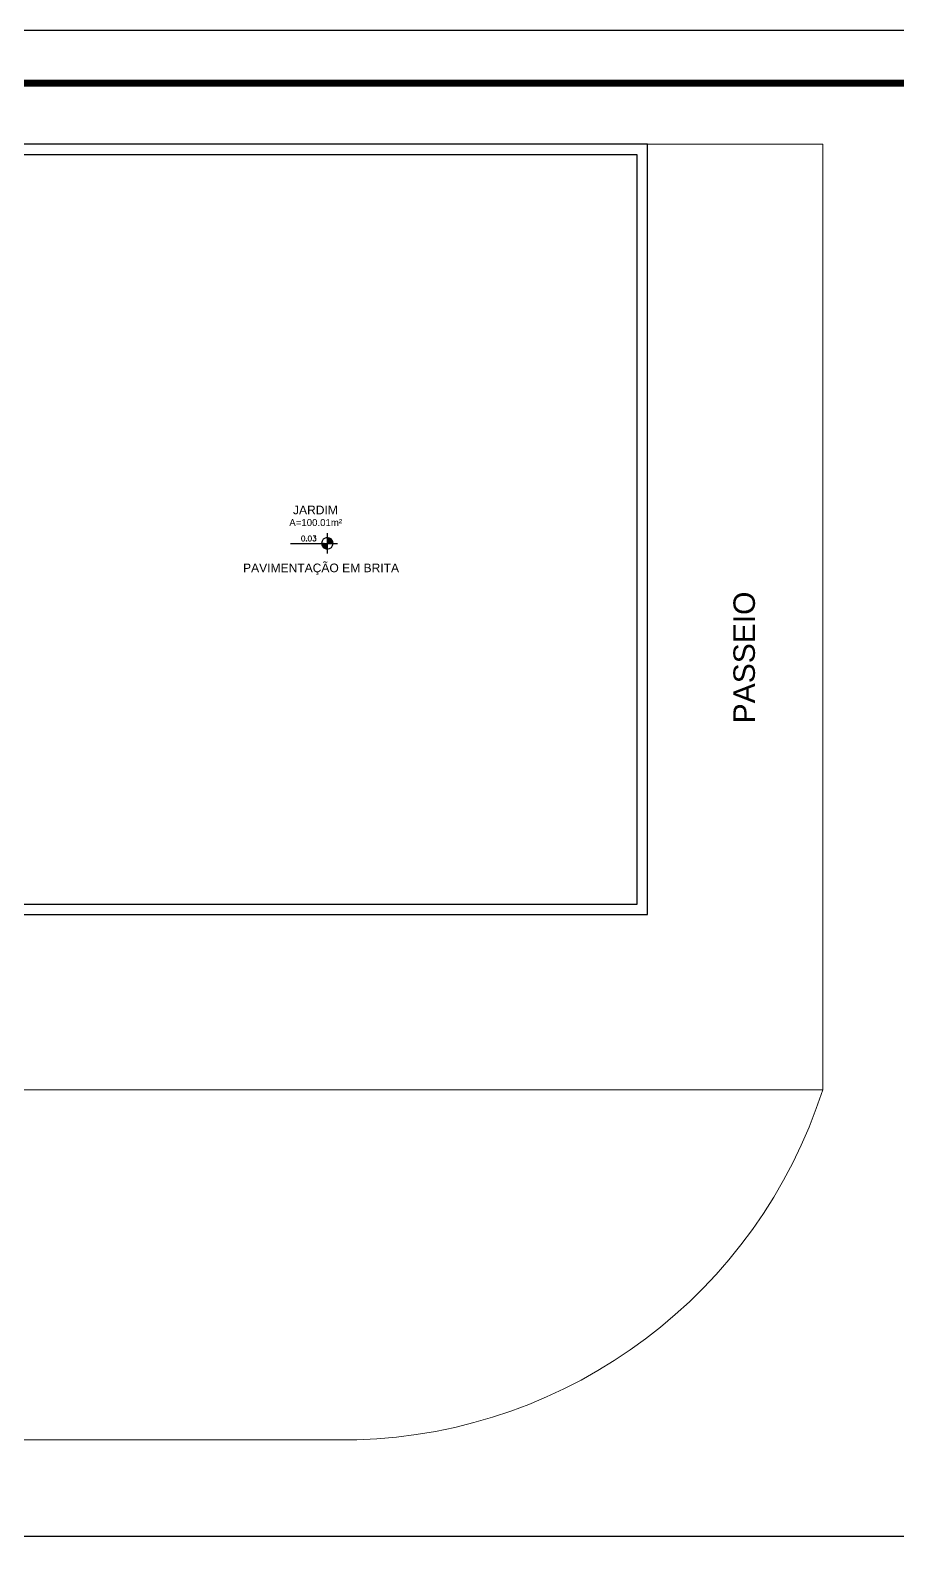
# Model space of a CAD drawing. Header units: millimetres. Extents: x 2426 to 2585, y 1215 to 1309.
# Drawn here: x 2453.19 to 2465.57, y 1287.28 to 1309.1 of the extents above; entities that cross this region are included whole.
import ezdxf

# ---------------------------------------------------------------- set-up
doc = ezdxf.new("R2010")
doc.units = ezdxf.units.MM
for name, color, linetype in [('02', 2, 'Continuous'), ('A-PEN-B', 5, 'Continuous'), ('TEXTO0', 7, 'Continuous'), ('TEXTO2', 3, 'Continuous'), ('TXT_0', 7, 'Continuous')]:
    doc.layers.add(name, color=color, linetype=linetype)
doc.styles.add('ADITIVOCAD', font='ROMANS.shx')
doc.styles.add('SANSSERIF', font='sas_____.pfb', dxfattribs={"height": 1})

# ---------------------------------------------------------------- blocks, each defined once
blk = doc.blocks.new('Adc_nivelpl')
h = blk.add_hatch()
h.set_pattern_fill('_U', color=256, scale=0.005, angle=45, style=0, double=1)
h.set_pattern_definition([(45, (-5.8772514, -3.5161936), (-0.003535534, 0.003535534), []), (135, (-5.8772514, -3.5161936), (-0.003535534, -0.003535534), [])])
h.paths.add_polyline_path([(0.195, -0.087, 0.414214), (0.087, -0.195), (0.195, -0.195)])
h.paths.add_polyline_path([(0.195, -0.195), (0.195, -0.304, 0.414214), (0.304, -0.195)])
for p, q in [((0.195, 0), (0.195, -0.391)), ((0.896, -0.195), (0, -0.195))]:
    blk.add_line(p, q)
blk.add_circle((0.195, -0.195), 0.109)
at = {"flags": 8}
blk.add_attdef('NIVEL', (0.364, -0.15), '', height=0.1, dxfattribs=at)

msp = doc.modelspace()

# ---------------------------------------------------------------- linework, layer by layer
at = {"layer": '02', "color": 0, "lineweight": 5}
for p, q in [((2464.502, 1307.475), (2462.002, 1307.475)), ((2464.502, 1293.975), (2464.502, 1307.475)), ((2446.002, 1293.975), (2464.502, 1293.975)), ((2446.002, 1288.975), (2457.852, 1288.975))]:
    msp.add_line(p, q, dxfattribs=at)
msp.add_arc((2457.643, 1296.175), 7.203, 271.6616, 342.216, dxfattribs=at)
at = {"layer": 'A-PEN-B'}
for p, q in [((2462.002, 1307.475), (2432.002, 1307.475)), ((2461.852, 1307.325), (2432.152, 1307.325)), ((2461.852, 1296.625), (2461.852, 1307.325)), ((2462.002, 1296.475), (2462.002, 1307.475)), ((2432.152, 1296.625), (2461.852, 1296.625)), ((2432.002, 1296.475), (2462.002, 1296.475))]:
    msp.add_line(p, q, dxfattribs=at)
at = {"layer": 'A-PEN-B', "color": 255, "ltscale": 0.25}
msp.add_line((2429.462, 1287.601), (2473.955, 1287.601), dxfattribs=at)
at = {"layer": 'TEXTO0', "linetype": 'ByBlock'}
msp.add_line((2457.668, 1308.326), (2470.58, 1308.326), dxfattribs=at)
msp.add_lwpolyline([(2428.712, 1264.548), (2489.912, 1264.548), (2489.912, 1309.098), (2428.712, 1309.098)], close=True, dxfattribs=at)
at = {"layer": 'TEXTO0', "linetype": 'ByBlock', "const_width": 0.1}
msp.add_lwpolyline([(2429.462, 1265.298), (2489.162, 1265.298), (2489.162, 1308.348), (2429.462, 1308.348)], close=True, dxfattribs=at)

# ---------------------------------------------------------------- block references
at = {"layer": 'TXT_0'}
ref = msp.add_blockref('Adc_nivelpl', (2457.576, 1301.922), dxfattribs=dict(at, xscale=-0.75, yscale=0.75, zscale=0.75))
ref.add_attrib('NIVEL', '0.03', (2457.052, 1301.809), dxfattribs={"height": 0.075, "style": 'ADITIVOCAD', "flags": 8})

# ---------------------------------------------------------------- texts
at = {"layer": 'TEXTO2', "style": 'SANSSERIF'}
for s, height, p in [('JARDIM', 0.1231, (2456.94, 1302.191)), ('PAVIMENTAÇÃO EM BRITA', 0.12312, (2456.227, 1301.364))]:
    msp.add_text(s, height=height, dxfattribs=at).set_placement(p)
at = {"layer": 'TEXTO2', "color": 0, "lineweight": 15, "style": 'SANSSERIF'}
msp.add_text('PASSEIO', height=0.3068, rotation=90, dxfattribs=at).set_placement((2463.533, 1299.206))
at = {"layer": 'TXT_0', "style": 'SANSSERIF'}
msp.add_text('A=100.01m²', height=0.0985, dxfattribs=at).set_placement((2456.887, 1302.024))

doc.saveas('drawing.dxf')
